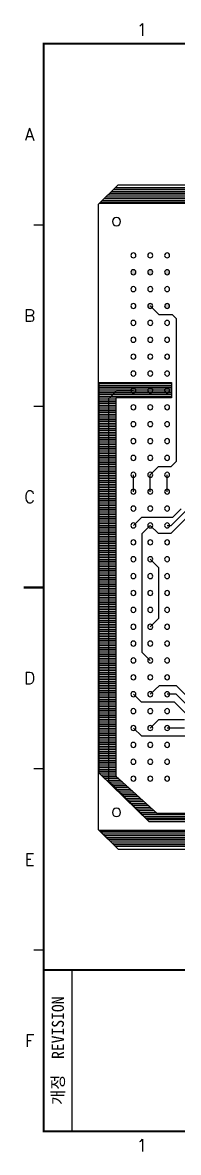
# Model space of a CAD drawing. Extents: x 295 to 953, y 10 to 290.
# Drawn here: x 486.7 to 525.4, y 9.8 to 290.2 of the extents above; entities that cross this region are included whole.
import ezdxf
from ezdxf.enums import TextEntityAlignment as Align

# ---------------------------------------------------------------- set-up
doc = ezdxf.new("R2010")
doc.units = 0
doc.header["$LTSCALE"] = 5
doc.header["$MEASUREMENT"] = 0
doc.linetypes.add('CENTER', pattern=[2, 1.25, -0.25, 0.25, -0.25])
doc.layers.get('0').update_dxf_attribs({"linetype": 'CONTINUOUS', "lineweight": 25})
doc.layers.add('2', color=2, linetype='CENTER', lineweight=13)
for name, color, linetype in [('SHEET', 3, 'CONTINUOUS'), ('SOLD_GB', 5, 'CONTINUOUS'), ('문자', 4, 'CONTINUOUS'), ('테두리', 3, 'CONTINUOUS')]:
    doc.layers.add(name, color=color, linetype=linetype)
doc.styles.add('MARK', font='ARLRDBD.TTF')
doc.styles.get("Standard").update_dxf_attribs({"font": 'simplex.shx'})
doc.styles.add('굴림체', font='')
doc.styles.get('굴림체').set_extended_font_data('GulimChe')

# ---------------------------------------------------------------- blocks, each defined once
blk = doc.blocks.new('B')
at = {"layer": '문자'}
blk.add_hatch(color=256, dxfattribs=at).paths.add_polyline_path([(13.79, 10), (15.31, 6), (16.84, 10)])
at = {"color": 4, "const_width": 0.6}
blk.add_lwpolyline([(48.46, 10.32, 1), (49.06, 10.32, 1)], format="xyb", close=True, dxfattribs=at)
at = {"layer": '문자'}
for p, q in [((10.73, 2), (7.68, 10)), ((7.68, 10), (10.09, 10)), ((11.94, 5.16), (10.09, 10)), ((10.73, 10), (13.15, 10)), ((13.79, 2), (10.73, 10)), ((14.99, 5.16), (13.15, 10)), ((13.79, 10), (16.84, 10)), ((15.31, 6), (13.79, 10)), ((16.84, 10), (15.31, 6)), ((11.94, 5.16), (10.73, 2)), ((14.99, 5.16), (13.79, 2))]:
    blk.add_line(p, q, dxfattribs=at)
at = {"layer": '문자', "style": 'MARK', "oblique": 15}
blk.add_text('WOOJIN', height=6.5, dxfattribs=at).set_placement((36.4, 6), align=Align.MIDDLE_CENTER)
blk = doc.blocks.new('C')
blk.add_line((15, 285), (15, 285))
at = {"layer": '2'}
for p, q in [((252.83, 53.35), (252.83, 44.65)), ((269.53, 49), (248.48, 49))]:
    blk.add_line(p, q, dxfattribs=at)
at = {"layer": 'SHEET'}
for p, q in [((393.14, 60.3), (392.07, 56.28)), ((22, 55), (22, 15)), ((227, 55), (227, 15)), ((247, 55), (247, 22)), ((271, 55), (271, 15)), ((271, 55), (271, 15)), ((333, 55), (333, 15)), ((247, 48), (227, 48)), ((405, 45), (333, 45)), ((333, 43), (247, 43)), ((287, 43), (287, 15)), ((311, 43), (311, 15)), ((333, 36), (247, 36)), ((311, 29), (247, 29)), ((405, 29), (333, 29)), ((396, 29), (396, 15)), ((311, 22), (227, 22))]:
    blk.add_line(p, q, dxfattribs=at)
at = {"layer": 'SHEET', "color": 4}
for p, q in [((258.53, 50.9), (268.03, 51.85)), ((258.53, 50.9), (258.53, 47.1)), ((268.03, 51.85), (268.03, 46.15)), ((258.53, 47.1), (268.03, 46.15))]:
    blk.add_line(p, q, dxfattribs=at)
at = {"layer": 'SHEET'}
for points in [[(333, 55), (380.19, 55), (380.19, 63.49), (333, 63.49)], [(380.19, 55), (405, 55), (405, 63.49), (380.19, 63.49)]]:
    blk.add_lwpolyline(points, close=True, dxfattribs=at)
at = {"layer": 'SHEET', "color": 4}
for radius in [2.85, 1.9]:
    blk.add_circle((252.83, 49), radius, dxfattribs=at)
at = {"layer": 'SHEET'}
blk.add_circle((265.7, 39.32), 3.32, dxfattribs=at)
at = {"layer": '테두리'}
blk.add_line((405, 285), (405, 15), dxfattribs=at)
for points, const_width in [([(210, 290), (210, 285)], 0.5), ([(63.75, 287.5), (63.75, 285)], 0.3), ([(112.5, 287.5), (112.5, 285)], 0.3), ([(161.25, 287.5), (161.25, 285)], 0.3), ([(258.75, 287.5), (258.75, 285)], 0.3), ([(307.5, 287.5), (307.5, 285)], 0.3), ([(356.25, 287.5), (356.25, 285)], 0.3), ([(15, 285), (15, 15), (405, 15), (405, 285), (15, 285)], 0.5), ([(12.5, 240), (15, 240)], 0.3), ([(407.5, 240), (405, 240)], 0.3), ([(12.5, 195), (15, 195)], 0.3), ([(407.5, 195), (405, 195)], 0.3), ([(10, 150), (15, 150)], 0.5), ([(410, 150), (405, 150)], 0.5), ([(12.5, 105), (15, 105)], 0.3), ([(407.5, 105), (405, 105)], 0.3), ([(12.5, 60), (15, 60)], 0.3), ([(407.5, 60), (405, 60)], 0.3), ([(15, 55), (405, 55)], 0.5), ([(63.75, 12.5), (63.75, 15)], 0.3), ([(112.5, 12.5), (112.5, 15)], 0.3), ([(161.25, 12.5), (161.25, 15)], 0.3), ([(210, 10), (210, 15)], 0.5), ([(258.75, 12.5), (258.75, 15)], 0.3), ([(307.5, 12.5), (307.5, 15)], 0.3), ([(356.25, 12.5), (356.25, 15)], 0.3)]:
    blk.add_lwpolyline(points, dxfattribs=dict(at, const_width=const_width))
blk.add_blockref('B', (271, 43))
at = {"layer": '문자'}
for s, p in [('1', (39.38, 288.5)), ('2', (88.12, 288.5)), ('3', (136.88, 288.5)), ('4', (185.62, 288.5)), ('5', (234.38, 288.5)), ('6', (283.12, 288.5)), ('7', (331.88, 288.5)), ('8', (380.62, 288.5)), ('A', (11.5, 262.5)), ('A', (408.5, 262.5)), ('B', (11.5, 217.5)), ('B', (408.5, 217.5)), ('C', (11.5, 172.5)), ('C', (408.5, 172.5)), ('D', (11.5, 127.5)), ('D', (408.5, 127.5)), ('E', (11.5, 82.5)), ('E', (408.5, 82.5)), ('F', (11.5, 37.5)), ('F', (408.5, 37.5)), ('1', (39.38, 11.5)), ('2', (88.12, 11.5)), ('3', (136.88, 11.5)), ('4', (185.62, 11.5)), ('5', (234.38, 11.5)), ('6', (283.12, 11.5)), ('7', (331.88, 11.5)), ('8', (380.62, 11.5))]:
    blk.add_text(s, height=3, dxfattribs=at).set_placement(p, align=Align.MIDDLE)
at = {"layer": '문자', "style": '굴림체'}
for s, height, p in [('SUB-TITLE', 2, (339.77, 61.98)), ('SHEET', 2, (384.24, 61.74)), ('설계 MEMO', 2.5, (237, 51.5)), ('작성일', 2, (279, 41)), ('승   인', 2, (322, 41)), ('DIM.IN mm', 2.85, (259, 39.5)), ('DATE', 2, (279, 38)), ('APPROVED', 2, (322, 38)), ('척도 SCALE', 2.5, (259, 32.5)), ('작  성', 2, (279, 34)), ('DRAWN', 2, (279, 31)), ('설  계', 2, (279, 27)), ('DESIGNED', 2, (279, 24)), ('검  토', 2, (279, 20)), ('CHECKED', 2, (279, 17))]:
    blk.add_text(s, height=height, dxfattribs=at).set_placement(p, align=Align.MIDDLE_CENTER)
blk.add_text('개정  REVISION', height=3, rotation=90, dxfattribs=at).set_placement((18.5, 35), align=Align.MIDDLE_CENTER)
for s, p in [('TITLE', (333.95, 42.05)), ('DWG.NO.', (333.95, 26.15))]:
    blk.add_text(s, height=2, dxfattribs=at).set_placement(p)
at = {"layer": '문자', "style": '굴림체', "width": 0.75}
blk.add_text('공차 적용기준 : WMS C 40201', height=2.85, dxfattribs=at).set_placement((249, 18.5), align=Align.MIDDLE_CENTER)

msp = doc.modelspace()

# ---------------------------------------------------------------- hatches: boundary and pattern name
at = {"linetype": 'Continuous'}
h = msp.add_hatch(color=256, dxfattribs=at)
h.dxf.hatch_style = 1
h.paths.add_polyline_path([(513.6, 228.27, 1), (514.84, 228.27, 1)])
h.paths.add_polyline_path([(519.03, 228.27, 1), (517.8, 228.27, 1)])
h.paths.add_polyline_path([(523.22, 228.27, 1), (521.99, 228.27, 1)])
h.paths.add_polyline_path([(521.99, 219.89, 1), (523.22, 219.89, 1)])
h.paths.add_polyline_path([(517.8, 219.89, 1), (519.03, 219.89, 1)])

# ---------------------------------------------------------------- linework, layer by layer
msp.add_line((491.98, 15), (491.98, 15))
msp.add_line((491.98, 15), (491.98, 15))
at = {"color": 7}
for centre, radius, start, end in [((510.03, 240.84), 1.03, 0, 180), ((510.03, 240.84), 1.03, 180, 0), ((514.22, 232.46), 0.618, 0, 180), ((518.41, 232.46), 0.618, 0, 180), ((522.6, 232.46), 0.618, 0, 180), ((514.22, 232.46), 0.618, 180, 0), ((518.41, 232.46), 0.618, 180, 0), ((522.6, 232.46), 0.618, 180, 0), ((514.22, 228.27), 0.618, 0, 180), ((514.22, 228.27), 0.618, 180, 0), ((518.41, 228.27), 0.618, 0, 180), ((518.41, 228.27), 0.618, 180, 0), ((522.6, 228.27), 0.618, 0, 180), ((522.6, 228.27), 0.618, 180, 0), ((514.22, 224.08), 0.618, 0, 180), ((518.41, 224.08), 0.618, 0, 180), ((522.6, 224.08), 0.618, 0, 180), ((514.22, 224.08), 0.618, 180, 0), ((518.41, 224.08), 0.618, 180, 0), ((522.6, 224.08), 0.618, 180, 0), ((514.22, 219.89), 0.618, 0, 180), ((514.22, 219.89), 0.618, 180, 0), ((518.41, 219.89), 0.618, 0, 180), ((518.41, 219.89), 0.618, 180, 0), ((522.6, 219.89), 0.618, 0, 180), ((522.6, 219.89), 0.618, 180, 0), ((514.22, 215.7), 0.618, 0, 180), ((518.41, 215.7), 0.618, 0, 180), ((522.6, 215.7), 0.618, 0, 180), ((514.22, 215.7), 0.618, 180, 0), ((518.41, 215.7), 0.618, 180, 0), ((522.6, 215.7), 0.618, 180, 0), ((514.22, 211.51), 0.618, 0, 180), ((514.22, 211.51), 0.618, 180, 0), ((518.41, 211.51), 0.618, 0, 180), ((518.41, 211.51), 0.618, 180, 0), ((522.6, 211.51), 0.618, 0, 180), ((522.6, 211.51), 0.618, 180, 0), ((514.22, 207.31), 0.618, 0, 180), ((518.41, 207.31), 0.618, 0, 180), ((522.6, 207.31), 0.618, 0, 180), ((514.22, 207.31), 0.618, 180, 0), ((518.41, 207.31), 0.618, 180, 0), ((522.6, 207.31), 0.618, 180, 0), ((514.22, 203.12), 0.618, 0, 180), ((514.22, 203.12), 0.618, 180, 0), ((518.41, 203.12), 0.618, 0, 180), ((518.41, 203.12), 0.618, 180, 0), ((522.6, 203.12), 0.618, 0, 180), ((522.6, 203.12), 0.618, 180, 0), ((514.22, 198.93), 0.618, 0, 180), ((518.41, 198.93), 0.618, 0, 180), ((522.6, 198.93), 0.618, 0, 180), ((514.22, 198.93), 0.618, 180, 0), ((518.41, 198.93), 0.618, 180, 0), ((522.6, 198.93), 0.618, 180, 0), ((514.22, 194.74), 0.618, 0, 180), ((514.22, 194.74), 0.618, 180, 0), ((518.41, 194.74), 0.618, 0, 180), ((518.41, 194.74), 0.618, 180, 0), ((522.6, 194.74), 0.618, 0, 180), ((522.6, 194.74), 0.618, 180, 0), ((514.22, 190.55), 0.618, 0, 180), ((518.41, 190.55), 0.618, 0, 180), ((522.6, 190.55), 0.618, 0, 180), ((514.22, 190.55), 0.618, 180, 0), ((518.41, 190.55), 0.618, 180, 0), ((522.6, 190.55), 0.618, 180, 0), ((514.22, 186.36), 0.618, 0, 180), ((514.22, 186.36), 0.618, 180, 0), ((518.41, 186.36), 0.618, 0, 180), ((518.41, 186.36), 0.618, 180, 0), ((522.6, 186.36), 0.618, 0, 180), ((522.6, 186.36), 0.618, 180, 0), ((514.22, 182.17), 0.618, 0, 180), ((518.41, 182.17), 0.618, 0, 180), ((522.6, 182.17), 0.618, 0, 180), ((514.22, 182.17), 0.618, 180, 0), ((518.41, 182.17), 0.618, 180, 0), ((522.6, 182.17), 0.618, 180, 0), ((514.22, 177.98), 0.618, 0, 180), ((514.22, 177.98), 0.618, 180, 0), ((518.41, 177.98), 0.618, 0, 180), ((518.41, 177.98), 0.618, 180, 0), ((522.6, 177.98), 0.618, 0, 180), ((522.6, 177.98), 0.618, 180, 0), ((514.22, 173.79), 0.618, 0, 180), ((518.41, 173.79), 0.618, 0, 180), ((522.6, 173.79), 0.618, 0, 180), ((514.22, 173.79), 0.618, 180, 0), ((518.41, 173.79), 0.618, 180, 0), ((522.6, 173.79), 0.618, 180, 0), ((514.22, 169.6), 0.618, 0, 180), ((514.22, 169.6), 0.618, 180, 0), ((518.41, 169.6), 0.618, 0, 180), ((518.41, 169.6), 0.618, 180, 0), ((522.6, 169.6), 0.618, 0, 180), ((522.6, 169.6), 0.618, 180, 0), ((514.22, 165.4), 0.618, 0, 180), ((518.41, 165.4), 0.618, 0, 180), ((522.6, 165.4), 0.618, 0, 180), ((514.22, 165.4), 0.618, 180, 0), ((518.41, 165.4), 0.618, 180, 0), ((522.6, 165.4), 0.618, 180, 0), ((514.22, 161.21), 0.618, 0, 180), ((514.22, 161.21), 0.618, 180, 0), ((518.41, 161.21), 0.618, 0, 180), ((518.41, 161.21), 0.618, 180, 0), ((522.6, 161.21), 0.618, 0, 180), ((522.6, 161.21), 0.618, 180, 0), ((514.22, 157.02), 0.618, 0, 180), ((518.41, 157.02), 0.618, 0, 180), ((522.6, 157.02), 0.618, 0, 180), ((514.22, 157.02), 0.618, 180, 0), ((518.41, 157.02), 0.618, 180, 0), ((522.6, 157.02), 0.618, 180, 0), ((514.22, 152.83), 0.618, 0, 180), ((514.22, 152.83), 0.618, 180, 0), ((518.41, 152.83), 0.618, 0, 180), ((518.41, 152.83), 0.618, 180, 0), ((522.6, 152.83), 0.618, 0, 180), ((522.6, 152.83), 0.618, 180, 0), ((514.22, 148.64), 0.618, 0, 180), ((518.41, 148.64), 0.618, 0, 180), ((522.6, 148.64), 0.618, 0, 180), ((514.22, 148.64), 0.618, 180, 0), ((518.41, 148.64), 0.618, 180, 0), ((522.6, 148.64), 0.618, 180, 0), ((514.22, 144.45), 0.618, 0, 180), ((514.22, 144.45), 0.618, 180, 0), ((518.41, 144.45), 0.618, 0, 180), ((518.41, 144.45), 0.618, 180, 0), ((522.6, 144.45), 0.618, 0, 180), ((522.6, 144.45), 0.618, 180, 0), ((514.22, 140.26), 0.618, 0, 180), ((514.22, 140.26), 0.618, 180, 0), ((518.41, 140.26), 0.618, 0, 180), ((518.41, 140.26), 0.618, 180, 0), ((522.6, 140.26), 0.618, 0, 180), ((522.6, 140.26), 0.618, 180, 0), ((514.22, 136.07), 0.618, 0, 180), ((514.22, 136.07), 0.618, 180, 0), ((518.41, 136.07), 0.618, 0, 180), ((518.41, 136.07), 0.618, 180, 0), ((522.6, 136.07), 0.618, 0, 180), ((522.6, 136.07), 0.618, 180, 0), ((514.22, 131.88), 0.618, 0, 180), ((514.22, 131.88), 0.618, 180, 0), ((518.41, 131.88), 0.618, 0, 180), ((518.41, 131.88), 0.618, 180, 0), ((522.6, 131.88), 0.618, 0, 180), ((522.6, 131.88), 0.618, 180, 0), ((514.22, 127.69), 0.618, 0, 180), ((514.22, 127.69), 0.618, 180, 0), ((518.41, 127.69), 0.618, 0, 180), ((518.41, 127.69), 0.618, 180, 0), ((522.6, 127.69), 0.618, 0, 180), ((522.6, 127.69), 0.618, 180, 0), ((514.22, 123.49), 0.618, 0, 180), ((514.22, 123.49), 0.618, 180, 0), ((518.41, 123.49), 0.618, 0, 180), ((518.41, 123.49), 0.618, 180, 0), ((522.6, 123.49), 0.618, 0, 180), ((522.6, 123.49), 0.618, 180, 0), ((514.22, 119.3), 0.618, 0, 180), ((514.22, 119.3), 0.618, 180, 0), ((518.41, 119.3), 0.618, 0, 180), ((518.41, 119.3), 0.618, 180, 0), ((522.6, 119.3), 0.618, 0, 180), ((522.6, 119.3), 0.618, 180, 0), ((514.22, 115.11), 0.618, 0, 180), ((514.22, 115.11), 0.618, 180, 0), ((518.41, 115.11), 0.618, 0, 180), ((518.41, 115.11), 0.618, 180, 0), ((522.6, 115.11), 0.618, 0, 180), ((522.6, 115.11), 0.618, 180, 0), ((514.22, 110.92), 0.618, 0, 180), ((514.22, 110.92), 0.618, 180, 0), ((518.41, 110.92), 0.618, 0, 180), ((518.41, 110.92), 0.618, 180, 0), ((522.6, 110.92), 0.618, 0, 180), ((522.6, 110.92), 0.618, 180, 0), ((514.22, 106.73), 0.618, 0, 180), ((514.22, 106.73), 0.618, 180, 0), ((518.41, 106.73), 0.618, 0, 180), ((518.41, 106.73), 0.618, 180, 0), ((522.6, 106.73), 0.618, 0, 180), ((522.6, 106.73), 0.618, 180, 0), ((514.22, 102.54), 0.618, 0, 180), ((514.22, 102.54), 0.618, 180, 0), ((518.41, 102.54), 0.618, 0, 180), ((518.41, 102.54), 0.618, 180, 0), ((522.6, 102.54), 0.618, 0, 180), ((522.6, 102.54), 0.618, 180, 0), ((510.03, 94.16), 1.03, 0, 180), ((510.03, 94.16), 1.03, 180, 0)]:
    msp.add_arc(centre, radius, start, end, dxfattribs=at)
at = {"layer": 'SOLD_GB', "color": 7}
for p, q in [((510.43, 250), (505.48, 245.05)), ((510.43, 250), (868.48, 250)), ((505.76, 245.3), (509.77, 249.29)), ((867.73, 246.93), (507.4, 246.93)), ((867.73, 247.38), (507.85, 247.38)), ((867.73, 247.82), (508.29, 247.82)), ((867.73, 248.27), (508.74, 248.27)), ((867.73, 248.71), (509.19, 248.71)), ((867.59, 249.16), (509.63, 249.16)), ((509.77, 249.29), (867.46, 249.29)), ((505.48, 245.05), (505.48, 89.95)), ((857.08, 245.3), (505.76, 245.3)), ((867.73, 245.59), (506.06, 245.59)), ((867.73, 246.04), (506.51, 246.04)), ((867.73, 246.48), (506.95, 246.48)), ((520.64, 217.66), (518.41, 219.89)), ((523.96, 217.66), (520.64, 217.66)), ((524.95, 216.67), (523.96, 217.66)), ((524.95, 181.36), (524.95, 216.67)), ((505.73, 103.88), (505.73, 200.91)), ((505.73, 200.91), (523.71, 200.91)), ((523.71, 200.55), (505.73, 200.55)), ((523.71, 200.1), (505.73, 200.1)), ((523.71, 199.66), (505.73, 199.66)), ((523.71, 199.21), (505.73, 199.21)), ((523.71, 200.91), (523.71, 197.12)), ((523.71, 198.77), (505.73, 198.77)), ((523.71, 198.32), (505.73, 198.32)), ((523.71, 197.88), (505.73, 197.88)), ((523.71, 197.43), (505.73, 197.43)), ((509.85, 196.98), (505.73, 196.98)), ((509.85, 196.54), (505.73, 196.54)), ((508.12, 196.95), (510.1, 198.93)), ((508.12, 101.91), (508.12, 196.95)), ((523.71, 197.12), (509.85, 197.12)), ((509.85, 197.12), (509.85, 103.2)), ((510.1, 198.93), (514.22, 198.93)), ((509.85, 196.09), (505.73, 196.09)), ((509.85, 195.65), (505.73, 195.65)), ((509.85, 195.2), (505.73, 195.2)), ((509.85, 194.76), (505.73, 194.76)), ((509.85, 194.31), (505.73, 194.31)), ((509.85, 193.87), (505.73, 193.87)), ((509.85, 193.42), (505.73, 193.42)), ((509.85, 192.98), (505.73, 192.98)), ((509.85, 192.53), (505.73, 192.53)), ((509.85, 192.08), (505.73, 192.08)), ((509.85, 191.64), (505.73, 191.64)), ((509.85, 191.19), (505.73, 191.19)), ((509.85, 190.75), (505.73, 190.75)), ((509.85, 190.3), (505.73, 190.3)), ((509.85, 189.86), (505.73, 189.86)), ((509.85, 189.41), (505.73, 189.41)), ((509.85, 188.97), (505.73, 188.97)), ((509.85, 188.52), (505.73, 188.52)), ((509.85, 188.07), (505.73, 188.07)), ((509.85, 187.63), (505.73, 187.63)), ((509.85, 187.18), (505.73, 187.18)), ((509.85, 186.74), (505.73, 186.74)), ((509.85, 186.29), (505.73, 186.29)), ((509.85, 185.85), (505.73, 185.85)), ((509.85, 185.4), (505.73, 185.4)), ((509.85, 184.96), (505.73, 184.96)), ((509.85, 184.51), (505.73, 184.51)), ((509.85, 184.07), (505.73, 184.07)), ((509.85, 183.62), (505.73, 183.62)), ((509.85, 183.17), (505.73, 183.17)), ((509.85, 182.73), (505.73, 182.73)), ((509.85, 182.28), (505.73, 182.28)), ((509.85, 181.84), (505.73, 181.84)), ((509.85, 181.39), (505.73, 181.39)), ((509.85, 180.95), (505.73, 180.95)), ((509.85, 180.5), (505.73, 180.5)), ((509.85, 180.06), (505.73, 180.06)), ((509.85, 179.61), (505.73, 179.61)), ((518.41, 177.98), (520.48, 180.04)), ((520.48, 180.04), (523.63, 180.04)), ((523.63, 180.04), (524.95, 181.36)), ((509.85, 179.16), (505.73, 179.16)), ((509.85, 178.72), (505.73, 178.72)), ((509.85, 178.27), (505.73, 178.27)), ((509.85, 177.83), (505.73, 177.83)), ((509.85, 177.38), (505.73, 177.38)), ((509.85, 176.94), (505.73, 176.94)), ((514.22, 173.79), (514.22, 177.98)), ((518.41, 173.79), (518.41, 177.98)), ((522.6, 173.79), (522.6, 177.98)), ((509.85, 176.49), (505.73, 176.49)), ((509.85, 176.05), (505.73, 176.05)), ((509.85, 175.6), (505.73, 175.6)), ((509.85, 175.16), (505.73, 175.16)), ((509.85, 174.71), (505.73, 174.71)), ((509.85, 174.26), (505.73, 174.26)), ((509.85, 173.82), (505.73, 173.82)), ((509.85, 173.37), (505.73, 173.37)), ((509.85, 172.93), (505.73, 172.93)), ((509.85, 172.48), (505.73, 172.48)), ((509.85, 172.04), (505.73, 172.04)), ((509.85, 171.59), (505.73, 171.59)), ((509.85, 171.15), (505.73, 171.15)), ((509.85, 170.7), (505.73, 170.7)), ((509.85, 170.25), (505.73, 170.25)), ((509.85, 169.81), (505.73, 169.81)), ((509.85, 169.36), (505.73, 169.36)), ((509.85, 168.92), (505.73, 168.92)), ((509.85, 168.47), (505.73, 168.47)), ((523.63, 165.4), (527.34, 169.12)), ((523.63, 163.49), (528.58, 168.44)), ((524.04, 167.5), (526.1, 169.56)), ((509.85, 168.03), (505.73, 168.03)), ((509.85, 167.58), (505.73, 167.58)), ((509.85, 167.14), (505.73, 167.14)), ((509.85, 166.69), (505.73, 166.69)), ((509.85, 166.25), (505.73, 166.25)), ((509.85, 165.8), (505.73, 165.8)), ((514.22, 165.4), (516.32, 167.5)), ((516.32, 167.5), (524.04, 167.5)), ((509.85, 165.35), (505.73, 165.35)), ((509.85, 164.91), (505.73, 164.91)), ((509.85, 164.46), (505.73, 164.46)), ((509.85, 164.02), (505.73, 164.02)), ((509.85, 163.57), (505.73, 163.57)), ((509.85, 163.13), (505.73, 163.13)), ((516.43, 163.42), (518.41, 165.4)), ((516.43, 133.86), (516.43, 163.42)), ((520.33, 163.49), (518.41, 165.4)), ((520.33, 163.49), (523.63, 163.49)), ((522.6, 165.4), (523.63, 165.4)), ((509.85, 162.68), (505.73, 162.68)), ((509.85, 162.24), (505.73, 162.24)), ((509.85, 161.79), (505.73, 161.79)), ((509.85, 161.34), (505.73, 161.34)), ((509.85, 160.9), (505.73, 160.9)), ((509.85, 160.45), (505.73, 160.45)), ((509.85, 160.01), (505.73, 160.01)), ((509.85, 159.56), (505.73, 159.56)), ((509.85, 159.12), (505.73, 159.12)), ((509.85, 158.67), (505.73, 158.67)), ((509.85, 158.23), (505.73, 158.23)), ((509.85, 157.78), (505.73, 157.78)), ((509.85, 157.34), (505.73, 157.34)), ((509.85, 156.89), (505.73, 156.89)), ((509.85, 156.44), (505.73, 156.44)), ((509.85, 156), (505.73, 156)), ((509.85, 155.55), (505.73, 155.55)), ((509.85, 155.11), (505.73, 155.11)), ((509.85, 154.66), (505.73, 154.66)), ((520.57, 154.86), (518.41, 157.02)), ((520.57, 142.42), (520.57, 154.86)), ((509.85, 154.22), (505.73, 154.22)), ((509.85, 153.77), (505.73, 153.77)), ((509.85, 153.33), (505.73, 153.33)), ((509.85, 152.88), (505.73, 152.88)), ((509.85, 152.43), (505.73, 152.43)), ((509.85, 151.99), (505.73, 151.99)), ((509.85, 151.54), (505.73, 151.54)), ((509.85, 151.1), (505.73, 151.1)), ((509.85, 150.65), (505.73, 150.65)), ((509.85, 150.21), (505.73, 150.21)), ((509.85, 149.76), (505.73, 149.76)), ((509.85, 149.32), (505.73, 149.32)), ((509.85, 148.87), (505.73, 148.87)), ((509.85, 148.43), (505.73, 148.43)), ((509.85, 147.98), (505.73, 147.98)), ((509.85, 147.53), (505.73, 147.53)), ((509.85, 147.09), (505.73, 147.09)), ((509.85, 146.64), (505.73, 146.64)), ((509.85, 146.2), (505.73, 146.2)), ((509.85, 145.75), (505.73, 145.75)), ((509.85, 145.31), (505.73, 145.31)), ((509.85, 144.86), (505.73, 144.86)), ((509.85, 144.42), (505.73, 144.42)), ((509.85, 143.97), (505.73, 143.97)), ((509.85, 143.52), (505.73, 143.52)), ((509.85, 143.08), (505.73, 143.08)), ((509.85, 142.63), (505.73, 142.63)), ((509.85, 142.19), (505.73, 142.19)), ((509.85, 141.74), (505.73, 141.74)), ((509.85, 141.3), (505.73, 141.3)), ((509.85, 140.85), (505.73, 140.85)), ((509.85, 140.41), (505.73, 140.41)), ((518.41, 140.26), (520.57, 142.42)), ((509.85, 139.96), (505.73, 139.96)), ((509.85, 139.52), (505.73, 139.52)), ((509.85, 139.07), (505.73, 139.07)), ((509.85, 138.62), (505.73, 138.62)), ((509.85, 138.18), (505.73, 138.18)), ((509.85, 137.73), (505.73, 137.73)), ((509.85, 137.29), (505.73, 137.29)), ((509.85, 136.84), (505.73, 136.84)), ((509.85, 136.4), (505.73, 136.4)), ((509.85, 135.95), (505.73, 135.95)), ((509.85, 135.51), (505.73, 135.51)), ((509.85, 135.06), (505.73, 135.06)), ((509.85, 134.61), (505.73, 134.61)), ((509.85, 134.17), (505.73, 134.17)), ((509.85, 133.72), (505.73, 133.72)), ((509.85, 133.28), (505.73, 133.28)), ((509.85, 132.83), (505.73, 132.83)), ((509.85, 132.39), (505.73, 132.39)), ((509.85, 131.94), (505.73, 131.94)), ((518.41, 131.88), (516.43, 133.86)), ((509.85, 131.5), (505.73, 131.5)), ((509.85, 131.05), (505.73, 131.05)), ((509.85, 130.61), (505.73, 130.61)), ((509.85, 130.16), (505.73, 130.16)), ((509.85, 129.71), (505.73, 129.71)), ((509.85, 129.27), (505.73, 129.27)), ((509.85, 128.82), (505.73, 128.82)), ((509.85, 128.38), (505.73, 128.38)), ((509.85, 127.93), (505.73, 127.93)), ((509.85, 127.49), (505.73, 127.49)), ((509.85, 127.04), (505.73, 127.04)), ((509.85, 126.6), (505.73, 126.6)), ((509.85, 126.15), (505.73, 126.15)), ((509.85, 125.7), (505.73, 125.7)), ((509.85, 125.26), (505.73, 125.26)), ((509.85, 124.81), (505.73, 124.81)), ((509.85, 124.37), (505.73, 124.37)), ((509.85, 123.92), (505.73, 123.92)), ((509.85, 123.48), (505.73, 123.48)), ((516.2, 121.51), (514.22, 123.49)), ((518.41, 123.49), (520.74, 125.67)), ((520.74, 125.67), (524.87, 125.67)), ((524.87, 123.49), (522.6, 123.49)), ((534.35, 116.18), (524.87, 125.67)), ((533.12, 115.24), (524.87, 123.49)), ((509.85, 123.03), (505.73, 123.03)), ((509.85, 122.59), (505.73, 122.59)), ((509.85, 122.14), (505.73, 122.14)), ((509.85, 121.7), (505.73, 121.7)), ((509.85, 121.25), (505.73, 121.25)), ((509.85, 120.8), (505.73, 120.8)), ((524.45, 121.51), (516.2, 121.51)), ((531.88, 114.09), (524.45, 121.51)), ((509.85, 120.36), (505.73, 120.36)), ((509.85, 119.91), (505.73, 119.91)), ((509.85, 119.47), (505.73, 119.47)), ((509.85, 119.02), (505.73, 119.02)), ((509.85, 118.58), (505.73, 118.58)), ((509.85, 118.13), (505.73, 118.13)), ((509.85, 117.69), (505.73, 117.69)), ((509.85, 117.24), (505.73, 117.24)), ((509.85, 116.79), (505.73, 116.79)), ((509.85, 116.35), (505.73, 116.35)), ((509.85, 115.9), (505.73, 115.9)), ((509.85, 115.46), (505.73, 115.46)), ((509.85, 115.01), (505.73, 115.01)), ((516.28, 113.05), (514.22, 115.11)), ((518.41, 115.11), (520.48, 117.17)), ((526.93, 117.17), (520.48, 117.17)), ((526.93, 115.11), (522.6, 115.11)), ((509.85, 114.57), (505.73, 114.57)), ((509.85, 114.12), (505.73, 114.12)), ((509.85, 113.68), (505.73, 113.68)), ((509.85, 113.23), (505.73, 113.23)), ((509.85, 112.79), (505.73, 112.79)), ((509.85, 112.34), (505.73, 112.34)), ((527.34, 113.05), (516.28, 113.05)), ((509.85, 111.89), (505.73, 111.89)), ((509.85, 111.45), (505.73, 111.45)), ((509.85, 111), (505.73, 111)), ((509.85, 110.56), (505.73, 110.56)), ((509.85, 110.11), (505.73, 110.11)), ((509.85, 109.67), (505.73, 109.67)), ((509.85, 109.22), (505.73, 109.22)), ((509.85, 108.78), (505.73, 108.78)), ((509.85, 108.33), (505.73, 108.33)), ((509.85, 107.88), (505.73, 107.88)), ((509.85, 107.44), (505.73, 107.44)), ((509.85, 106.99), (505.73, 106.99)), ((509.85, 106.55), (505.73, 106.55)), ((509.85, 106.1), (505.73, 106.1)), ((509.85, 105.66), (505.73, 105.66)), ((509.85, 105.21), (505.73, 105.21)), ((509.85, 104.77), (505.73, 104.77)), ((509.85, 104.32), (505.73, 104.32)), ((509.85, 103.88), (505.73, 103.88)), ((518.14, 91.85), (505.73, 103.88)), ((509.85, 103.43), (506.19, 103.43)), ((510.09, 102.98), (506.65, 102.98)), ((510.59, 102.54), (507.11, 102.54)), ((511.08, 102.09), (507.57, 102.09)), ((511.58, 101.65), (508.03, 101.65)), ((517.61, 92.42), (508.12, 101.91)), ((512.07, 101.2), (508.49, 101.2)), ((509.85, 103.2), (520.07, 93.99)), ((512.57, 100.76), (508.95, 100.76)), ((513.06, 100.31), (509.41, 100.31)), ((513.55, 99.87), (509.87, 99.87)), ((514.05, 99.42), (510.33, 99.42)), ((514.54, 98.97), (510.79, 98.97)), ((515.04, 98.53), (511.25, 98.53)), ((515.53, 98.08), (511.71, 98.08)), ((516.02, 97.64), (512.17, 97.64)), ((516.52, 97.19), (512.63, 97.19)), ((517.01, 96.75), (513.09, 96.75)), ((517.51, 96.3), (513.55, 96.3)), ((518, 95.86), (514.01, 95.86)), ((518.49, 95.41), (514.47, 95.41)), ((518.99, 94.97), (514.93, 94.97)), ((519.48, 94.52), (515.39, 94.52)), ((519.98, 94.07), (515.85, 94.07)), ((590.21, 93.63), (516.31, 93.63)), ((590.21, 93.18), (516.77, 93.18)), ((590.21, 92.74), (517.23, 92.74)), ((520.07, 93.99), (590.21, 93.99)), ((505.48, 89.95), (510.43, 85)), ((587.57, 92.42), (517.61, 92.42)), ((590.21, 92.29), (517.69, 92.29)), ((590.21, 91.85), (518.14, 91.85)), ((509.81, 85.66), (505.77, 89.7)), ((505.77, 89.7), (857.18, 89.7)), ((867.73, 89.67), (505.8, 89.67)), ((867.73, 89.22), (506.24, 89.22)), ((867.73, 88.78), (506.69, 88.78)), ((867.73, 88.33), (507.14, 88.33)), ((867.73, 87.89), (507.58, 87.89)), ((867.73, 87.44), (508.03, 87.44)), ((867.73, 87), (508.47, 87)), ((867.73, 86.55), (508.92, 86.55)), ((867.73, 86.1), (509.36, 86.1)), ((867.46, 85.66), (509.81, 85.66)), ((510.43, 85), (868.48, 85))]:
    msp.add_line(p, q, dxfattribs=at)

# ---------------------------------------------------------------- block references
msp.add_blockref('C', (476.98, 0))

doc.saveas('drawing.dxf')
